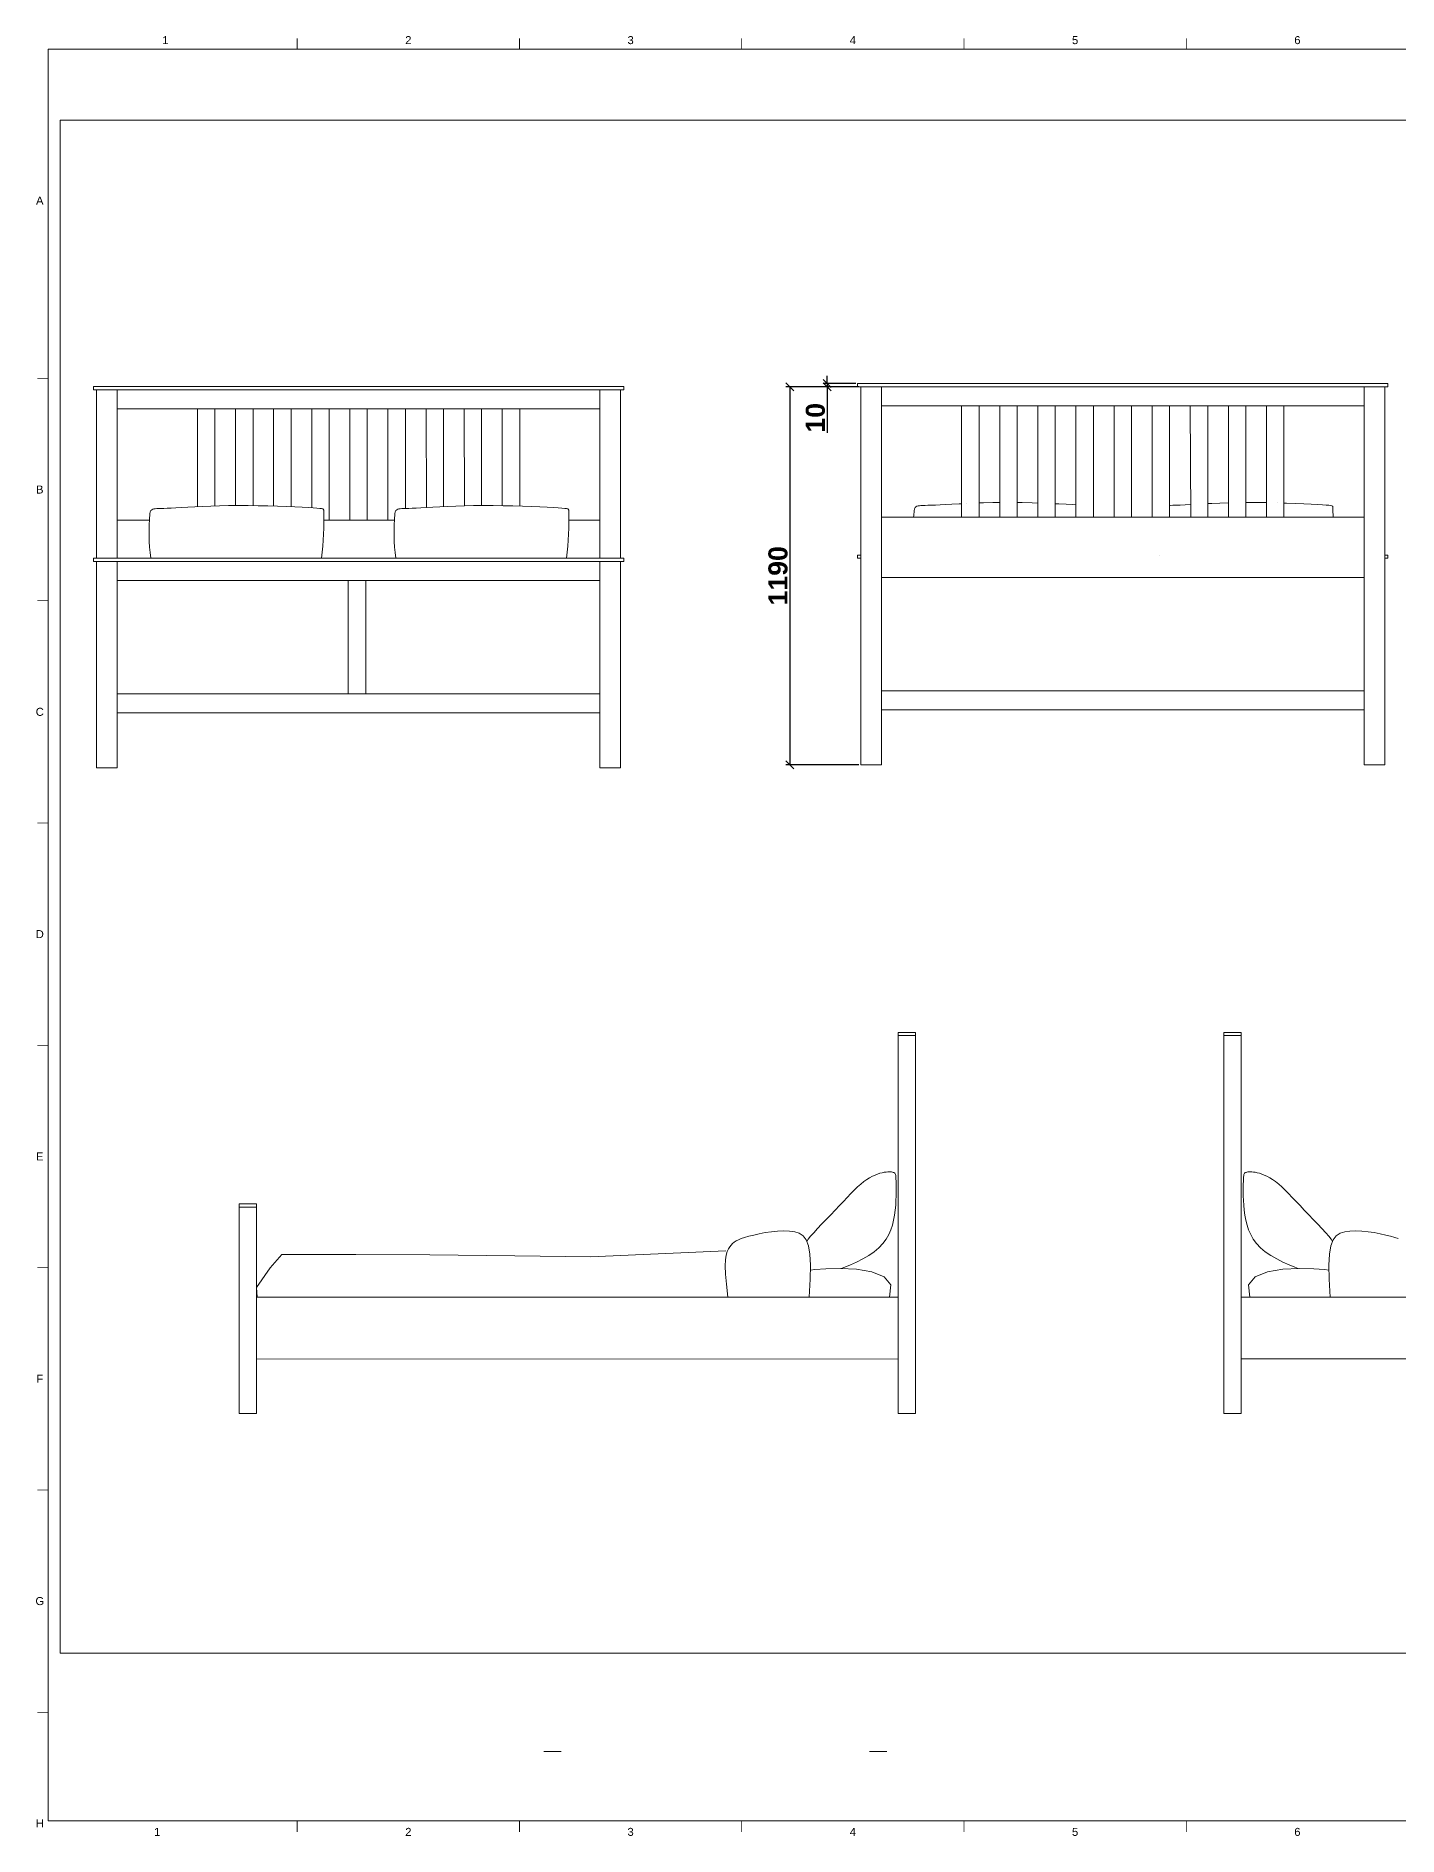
# Paper-space layout 'A720' of a CAD drawing. Header units: centimetres, sheet in millimetres. Extents: x 20 to 854, y 3 to 570.
# Drawn here: x 20 to 449, y 3 to 570 of the extents above; entities that cross this region are included whole.
import ezdxf
from ezdxf.enums import TextEntityAlignment as Align

# ---------------------------------------------------------------- set-up
doc = ezdxf.new("R2010")
doc.units = ezdxf.units.CM
for name, color, linetype, lineweight in [('A-ANNO-DIMS', 1, 'Continuous', 18), ('A-ELEV-MBE', 8, 'Continuous', 18), ('G-ANNO-NPLT', 2, 'Continuous', 18), ('G-ANNO-TEXT', 3, 'Continuous', 18), ('G-ANNO-TTLB', 3, 'Continuous', 18)]:
    doc.layers.add(name, color=color, linetype=linetype, lineweight=lineweight)
doc.styles.add('ARIAL', font='arial.ttf')
doc.styles.add('ARIAL-BOLD', font='arialbd.ttf')
doc.dimstyles.new('ISO-25', dxfattribs={"dimtxt": 6, "dimasz": 2.5, "dimexe": 1.25, "dimexo": 0.625, "dimtad": 1, "dimlfac": 10, "dimtxsty": 'ARIAL-BOLD', "dimblk": 'OBLIQUE', "dimcen": 2.5, "dimclrt": 256, "dimadec": 0, "dimazin": 0, "dimtfac": 1, "dimtmove": 0, "dimatfit": 3, "dimfxl": 1, "dimarcsym": 0})

# ---------------------------------------------------------------- blocks, each defined once
blk = doc.blocks.new('_Oblique')
at = {"color": 0, "linetype": 'ByBlock', "lineweight": -2}
blk.add_line((-0.5, -0.5), (0.5, 0.5), dxfattribs=at)
blk = doc.blocks.new('*D45')
at = {"layer": 'A-ANNO-DIMS', "color": 0, "lineweight": -2, "transparency": 16777216}
for p, q in [((279.6, 459.57), (256.59, 459.57)), ((257.84, 459.57), (257.84, 340.57)), ((279.6, 340.57), (256.59, 340.57))]:
    blk.add_line(p, q, dxfattribs=at)
at = {"layer": 'Defpoints', "color": 0, "transparency": 16777216}
for p in [(280.22, 459.57), (257.84, 340.57), (280.22, 340.57)]:
    blk.add_point(p, dxfattribs=at)
at = {"layer": 'A-ANNO-DIMS', "color": 0, "lineweight": -2, "transparency": 16777216, "xscale": 2.5, "yscale": 2.5, "zscale": 2.5}
for p, rotation in [((257.84, 459.57), 90), ((257.84, 340.57), 270)]:
    blk.add_blockref('_Oblique', p, dxfattribs=dict(at, rotation=rotation))
at = {"layer": 'A-ANNO-DIMS', "transparency": 16777216, "insert": (254.15, 400.07), "char_height": 6, "attachment_point": 5, "rotation": 90, "style": 'ARIAL-BOLD'}
blk.add_mtext('1190', dxfattribs=at)
blk = doc.blocks.new('*D46')
at = {"layer": 'A-ANNO-DIMS', "color": 0, "lineweight": -2, "transparency": 16777216}
for p, q in [((278.6, 460.57), (268.36, 460.57)), ((278.6, 459.57), (268.36, 459.57)), ((269.61, 460.57), (269.61, 463.07)), ((269.61, 460.57), (269.61, 459.57)), ((269.61, 459.57), (269.61, 445.08))]:
    blk.add_line(p, q, dxfattribs=at)
at = {"layer": 'Defpoints', "color": 0, "transparency": 16777216}
for p in [(269.61, 459.57), (279.22, 460.57), (279.22, 459.57)]:
    blk.add_point(p, dxfattribs=at)
at = {"layer": 'A-ANNO-DIMS', "color": 0, "lineweight": -2, "transparency": 16777216, "xscale": 2.5, "yscale": 2.5, "zscale": 2.5}
for p, rotation in [((269.61, 460.57), 270), ((269.61, 459.57), 90)]:
    blk.add_blockref('_Oblique', p, dxfattribs=dict(at, rotation=rotation))
at = {"layer": 'A-ANNO-DIMS', "transparency": 16777216, "insert": (265.93, 449.82), "char_height": 6, "attachment_point": 5, "rotation": 90, "style": 'ARIAL-BOLD'}
blk.add_mtext('10', dxfattribs=at)

psp = doc.layouts.new('A720')

# ---------------------------------------------------------------- linework, layer by layer
at = {"layer": 'A-ELEV-MBE'}
for p, q in [((39.5411, 459.6166), (38.5411, 459.6166)), ((38.5411, 459.6166), (38.5411, 458.6166)), ((198.0411, 459.6166), (39.5411, 459.6166)), ((198.0411, 459.6166), (204.5411, 459.6166)), ((205.5411, 459.6166), (204.5411, 459.6166)), ((205.5411, 458.6166), (205.5411, 459.6166)), ((280.2226, 460.5731), (279.2226, 460.5731)), ((279.2226, 460.5731), (279.2226, 459.5731)), ((279.2226, 459.5731), (446.2226, 459.5731)), ((438.7226, 460.5731), (280.2226, 460.5731)), ((280.2226, 459.5731), (280.2226, 405.5731)), ((286.7226, 459.5731), (286.7226, 453.5731)), ((438.7226, 460.5731), (445.2226, 460.5731)), ((438.7226, 405.5731), (438.7226, 459.5731)), ((446.2226, 460.5731), (445.2226, 460.5731)), ((445.2226, 459.5731), (445.2226, 405.5731)), ((446.2226, 459.5731), (446.2226, 460.5731)), ((38.5411, 458.6166), (205.5411, 458.6166)), ((39.5411, 458.6166), (39.5411, 405.6166)), ((46.0411, 458.6166), (46.0411, 452.6166)), ((198.0411, 405.6166), (198.0411, 458.6166)), ((204.5411, 458.6166), (204.5411, 405.6166)), ((286.7226, 453.5731), (286.7226, 405.5731)), ((286.7226, 453.5731), (311.9726, 453.5731)), ((311.9726, 453.5731), (311.9726, 418.5731)), ((311.9726, 453.5731), (317.4726, 453.5731)), ((317.4726, 453.5731), (317.4726, 418.5731)), ((317.4726, 453.5731), (323.9726, 453.5731)), ((323.9726, 453.5731), (323.9726, 418.5731)), ((323.9726, 453.5731), (329.4726, 453.5731)), ((329.4726, 453.5731), (329.4726, 418.5731)), ((329.4726, 453.5731), (335.9726, 453.5731)), ((335.9726, 453.5731), (335.9726, 418.5731)), ((335.9726, 453.5731), (341.4726, 453.5731)), ((341.4726, 453.5731), (341.4726, 418.5731)), ((341.4726, 453.5731), (347.9726, 453.5731)), ((347.9726, 453.5731), (347.9726, 418.5731)), ((347.9726, 453.5731), (353.4726, 453.5731)), ((353.4726, 453.5731), (353.4726, 418.5731)), ((353.4726, 453.5731), (359.9726, 453.5731)), ((359.9726, 453.5731), (359.9726, 418.5731)), ((359.9726, 453.5731), (365.4726, 453.5731)), ((365.4726, 453.5731), (365.4726, 418.5731)), ((365.4726, 453.5731), (371.9726, 453.5731)), ((371.9726, 453.5731), (371.9726, 418.5731)), ((371.9726, 453.5731), (377.4726, 453.5731)), ((377.4726, 453.5731), (377.4726, 418.5731)), ((377.4726, 453.5731), (383.9726, 453.5731)), ((383.9726, 453.5731), (384.1175, 418.5731)), ((383.9726, 453.5731), (389.4726, 453.5731)), ((389.4726, 453.5731), (389.4726, 418.5731)), ((389.4726, 453.5731), (395.9726, 453.5731)), ((395.9726, 453.5731), (396.0681, 418.5731)), ((395.9726, 453.5731), (401.4726, 453.5731)), ((401.4726, 453.5731), (401.4726, 418.5731)), ((401.4726, 453.5731), (407.9726, 453.5731)), ((407.9726, 453.5731), (407.9726, 418.5731)), ((407.9726, 453.5731), (413.4726, 453.5731)), ((413.4726, 453.5731), (413.4726, 418.5731)), ((413.4726, 453.5731), (438.7226, 453.5731)), ((46.0411, 452.6166), (46.0411, 405.6166)), ((46.0411, 452.6166), (71.2911, 452.6166)), ((71.2911, 452.6166), (71.2911, 421.8129)), ((71.2911, 452.6166), (76.7911, 452.6166)), ((76.7911, 452.6166), (76.7911, 422.0395)), ((76.7911, 452.6166), (83.2911, 452.6166)), ((83.2911, 452.6166), (83.2911, 422.1757)), ((83.2911, 452.6166), (88.7911, 452.6166)), ((88.7911, 452.6166), (88.7911, 422.1582)), ((88.7911, 452.6166), (95.2911, 452.6166)), ((95.2911, 452.6166), (95.2911, 422.0152)), ((95.2911, 452.6166), (100.7911, 452.6166)), ((100.7911, 452.6166), (100.7911, 421.8151)), ((100.7911, 452.6166), (107.2911, 452.6166)), ((107.2911, 452.6166), (107.2911, 421.4896)), ((107.2911, 452.6166), (112.7911, 452.6166)), ((112.7911, 452.6166), (112.7911, 417.6166)), ((112.7911, 452.6166), (119.2911, 452.6166)), ((119.2911, 452.6166), (119.2911, 417.6166)), ((119.2911, 452.6166), (124.7911, 452.6166)), ((124.7911, 452.6166), (124.7911, 417.6166)), ((124.7911, 452.6166), (131.2911, 452.6166)), ((131.2911, 452.6166), (131.2911, 417.6166)), ((131.2911, 452.6166), (136.7911, 452.6166)), ((136.7911, 452.6166), (136.7911, 421.245)), ((136.7911, 452.6166), (143.2911, 452.6166)), ((143.2911, 452.6166), (143.4197, 421.5502)), ((143.2911, 452.6166), (148.7911, 452.6166)), ((148.7911, 452.6166), (148.7911, 421.8292)), ((148.7911, 452.6166), (155.2911, 452.6166)), ((155.2911, 452.6166), (155.3866, 422.0866)), ((155.2911, 452.6166), (160.7911, 452.6166)), ((160.7911, 452.6166), (160.7911, 422.1794)), ((160.7911, 452.6166), (167.2911, 452.6166)), ((167.2911, 452.6166), (167.2911, 422.1407)), ((167.2911, 452.6166), (172.7911, 452.6166)), ((172.7911, 452.6166), (172.7911, 422.0108)), ((172.7911, 452.6166), (198.0411, 452.6166)), ((56.4396, 420.1808), (56.3369, 419.5556)), ((56.6214, 420.6038), (56.4396, 420.1808)), ((56.8741, 420.8697), (56.6214, 420.6038)), ((57.1897, 421.0236), (56.8741, 420.8697)), ((57.5603, 421.1107), (57.1897, 421.0236)), ((57.9837, 421.1695), (57.5603, 421.1107)), ((58.4807, 421.2123), (57.9837, 421.1695)), ((59.0781, 421.245), (58.4807, 421.2123)), ((59.8026, 421.2733), (59.0781, 421.245)), ((60.6809, 421.3031), (59.8026, 421.2733)), ((61.7397, 421.3401), (60.6809, 421.3031)), ((63.0058, 421.3902), (61.7397, 421.3401)), ((64.5057, 421.4591), (63.0058, 421.3902)), ((66.2586, 421.5502), (64.5057, 421.4591)), ((68.2518, 421.6578), (66.2586, 421.5502)), ((70.4654, 421.7734), (68.2518, 421.6578)), ((72.8789, 421.8889), (70.4654, 421.7734)), ((75.4724, 421.9961), (72.8789, 421.8889)), ((78.2254, 422.0866), (75.4724, 421.9961)), ((81.1179, 422.1523), (78.2254, 422.0866)), ((84.1297, 422.1848), (81.1179, 422.1523)), ((87.2329, 422.1784), (84.1297, 422.1848)), ((90.3695, 422.1376), (87.2329, 422.1784)), ((93.4737, 422.0692), (90.3695, 422.1376)), ((96.4797, 421.98), (93.4737, 422.0692)), ((99.3219, 421.8769), (96.4797, 421.98)), ((101.9346, 421.7669), (99.3219, 421.8769)), ((104.2521, 421.6568), (101.9346, 421.7669)), ((106.2085, 421.5535), (104.2521, 421.6568)), ((107.7579, 421.462), (106.2085, 421.5535)), ((108.9328, 421.38), (107.7579, 421.462)), ((109.7854, 421.3034), (108.9328, 421.38)), ((110.3679, 421.2279), (109.7854, 421.3034)), ((110.7326, 421.1495), (110.3679, 421.2279)), ((110.9315, 421.064), (110.7326, 421.1495)), ((111.017, 420.9671), (110.9315, 421.064)), ((111.0413, 420.8548), (111.017, 420.9671)), ((111.0468, 420.7172), (111.0413, 420.8548)), ((133.6008, 420.1808), (133.498, 419.5556)), ((133.7825, 420.6038), (133.6008, 420.1808)), ((134.0352, 420.8697), (133.7825, 420.6038)), ((134.3509, 421.0236), (134.0352, 420.8697)), ((134.7215, 421.1107), (134.3509, 421.0236)), ((135.1448, 421.1695), (134.7215, 421.1107)), ((135.6419, 421.2123), (135.1448, 421.1695)), ((136.2393, 421.245), (135.6419, 421.2123)), ((136.9638, 421.2733), (136.2393, 421.245)), ((137.8421, 421.3031), (136.9638, 421.2733)), ((138.9009, 421.3401), (137.8421, 421.3031)), ((140.1669, 421.3902), (138.9009, 421.3401)), ((141.6669, 421.4591), (140.1669, 421.3902)), ((143.4197, 421.5502), (141.6669, 421.4591)), ((145.413, 421.6578), (143.4197, 421.5502)), ((147.6265, 421.7734), (145.413, 421.6578)), ((150.0401, 421.8889), (147.6265, 421.7734)), ((152.6335, 421.9961), (150.0401, 421.8889)), ((155.3866, 422.0866), (152.6335, 421.9961)), ((158.2791, 422.1523), (155.3866, 422.0866)), ((161.2909, 422.1848), (158.2791, 422.1523)), ((164.3941, 422.1784), (161.2909, 422.1848)), ((167.5307, 422.1376), (164.3941, 422.1784)), ((170.6348, 422.0692), (167.5307, 422.1376)), ((173.6409, 421.98), (170.6348, 422.0692)), ((176.4831, 421.8769), (173.6409, 421.98)), ((179.0958, 421.7669), (176.4831, 421.8769)), ((181.4132, 421.6568), (179.0958, 421.7669)), ((183.3697, 421.5535), (181.4132, 421.6568)), ((184.9191, 421.462), (183.3697, 421.5535)), ((186.094, 421.38), (184.9191, 421.462)), ((186.9466, 421.3034), (186.094, 421.38)), ((187.5291, 421.2279), (186.9466, 421.3034)), ((187.8938, 421.1495), (187.5291, 421.2279)), ((188.0927, 421.064), (187.8938, 421.1495)), ((188.1782, 420.9671), (188.0927, 421.064)), ((188.2024, 420.8548), (188.1782, 420.9671)), ((188.2079, 420.7172), (188.2024, 420.8548)), ((297.1211, 421.1374), (297.0183, 420.5122)), ((297.3028, 421.5604), (297.1211, 421.1374)), ((297.5555, 421.8263), (297.3028, 421.5604)), ((297.8712, 421.9802), (297.5555, 421.8263)), ((298.2418, 422.0673), (297.8712, 421.9802)), ((298.6651, 422.126), (298.2418, 422.0673)), ((299.1621, 422.1689), (298.6651, 422.126)), ((299.7595, 422.2015), (299.1621, 422.1689)), ((300.484, 422.2299), (299.7595, 422.2015)), ((301.3623, 422.2597), (300.484, 422.2299)), ((302.4212, 422.2967), (301.3623, 422.2597)), ((303.6872, 422.3467), (302.4212, 422.2967)), ((305.1872, 422.4156), (303.6872, 422.3467)), ((306.94, 422.5068), (305.1872, 422.4156)), ((308.9333, 422.6143), (306.94, 422.5068)), ((311.1468, 422.73), (308.9333, 422.6143)), ((311.9726, 422.7695), (311.1468, 422.73)), ((313.5604, 422.8455), (313.5556, 422.8453)), ((318.9069, 423.0432), (317.4726, 422.996)), ((321.7994, 423.1088), (318.9069, 423.0432)), ((323.9727, 423.1323), (321.7994, 423.1088)), ((331.0509, 423.0942), (329.4726, 423.1147)), ((334.1551, 423.0257), (331.0509, 423.0942)), ((335.9726, 422.9718), (334.1551, 423.0257)), ((342.6161, 422.7235), (341.4726, 422.7716)), ((344.9335, 422.6134), (342.6161, 422.7235)), ((346.8899, 422.51), (344.9335, 422.6134)), ((347.9726, 422.4461), (346.8899, 422.51)), ((377.6452, 422.2299), (377.4717, 422.2231)), ((378.5235, 422.2597), (377.6452, 422.2299)), ((379.5823, 422.2967), (378.5235, 422.2597)), ((380.8484, 422.3467), (379.5823, 422.2967)), ((382.3484, 422.4156), (380.8484, 422.3467)), ((384.1012, 422.5068), (382.3484, 422.4156)), ((390.7216, 422.8455), (389.4726, 422.7857)), ((393.315, 422.9526), (390.7216, 422.8455)), ((396.0681, 423.0432), (393.315, 422.9526)), ((401.9723, 423.1413), (401.4726, 423.1359)), ((405.0756, 423.135), (401.9723, 423.1413)), ((407.9726, 423.0973), (405.0756, 423.135)), ((411.3225, 423.0255), (411.3163, 423.0257)), ((414.3223, 422.9365), (413.4726, 422.9617)), ((417.1646, 422.8335), (414.3223, 422.9365)), ((419.7773, 422.7235), (417.1646, 422.8335)), ((422.0947, 422.6134), (419.7773, 422.7235)), ((424.0511, 422.51), (422.0947, 422.6134)), ((425.6005, 422.4186), (424.0511, 422.51)), ((426.7754, 422.3366), (425.6005, 422.4186)), ((427.628, 422.2599), (426.7754, 422.3366)), ((428.2106, 422.1845), (427.628, 422.2599)), ((428.5752, 422.1061), (428.2106, 422.1845)), ((428.7742, 422.0205), (428.5752, 422.1061)), ((428.8597, 421.9237), (428.7742, 422.0205)), ((428.8839, 421.8114), (428.8597, 421.9237)), ((428.8894, 421.6738), (428.8839, 421.8114)), ((46.0411, 417.6166), (56.1733, 417.6166)), ((111.0964, 417.6166), (133.3345, 417.6166)), ((188.2576, 417.6166), (198.0411, 417.6166)), ((286.7226, 418.5731), (296.8548, 418.5731)), ((296.8548, 418.5731), (351.7779, 418.5731)), ((351.7779, 418.5731), (374.016, 418.5731)), ((374.016, 418.5731), (428.939, 418.5731)), ((428.939, 418.5731), (438.7226, 418.5731)), ((39.5411, 405.6166), (38.5411, 405.6166)), ((38.5411, 405.6166), (38.5411, 404.6166)), ((38.5411, 404.6166), (205.5411, 404.6166)), ((46.0411, 405.6166), (39.5411, 405.6166)), ((39.5411, 404.6166), (39.5411, 339.6166)), ((46.0411, 405.6166), (198.0411, 405.6166)), ((46.0411, 404.6166), (46.0411, 339.6166)), ((198.0411, 405.6166), (204.5411, 405.6166)), ((198.0411, 404.6166), (198.0411, 339.6166)), ((205.5411, 405.6166), (204.5411, 405.6166)), ((204.5411, 404.6166), (204.5411, 339.6166)), ((205.5411, 404.6166), (205.5411, 405.6166)), ((280.2226, 406.5731), (279.2226, 406.5731)), ((279.2226, 406.5731), (279.2226, 405.5731)), ((279.2226, 405.5731), (280.2226, 405.5731)), ((280.2226, 405.5731), (280.2226, 340.5731)), ((286.7226, 405.5731), (286.7226, 340.5731)), ((438.7226, 405.5731), (438.7226, 340.5731)), ((446.2226, 406.5731), (445.2226, 406.5731)), ((445.2226, 405.5731), (445.2226, 340.5731)), ((445.2226, 405.5731), (446.2226, 405.5731)), ((446.2226, 405.5731), (446.2226, 406.5731)), ((198.0411, 398.6166), (46.0411, 398.6166)), ((118.7911, 398.6166), (118.7911, 362.8803)), ((124.2911, 362.8803), (124.2911, 398.6166)), ((438.7226, 399.5731), (286.7226, 399.5731)), ((118.7911, 362.8803), (46.0411, 362.8803)), ((118.7911, 362.8803), (198.0411, 362.8803)), ((359.4726, 363.8369), (286.7226, 363.8369)), ((359.4726, 363.8369), (438.7226, 363.8369)), ((379.4727, 357.8369), (286.7226, 357.8369)), ((286.7226, 357.8369), (438.7226, 357.8369)), ((138.7912, 356.8803), (46.0411, 356.8803)), ((46.0411, 356.8803), (198.0411, 356.8803)), ((280.2226, 340.5731), (286.7226, 340.5731)), ((445.2226, 340.5731), (438.7226, 340.5731)), ((39.5411, 339.6166), (46.0411, 339.6166)), ((204.5411, 339.6166), (198.0411, 339.6166)), ((291.9609, 256.2666), (297.4609, 256.2666)), ((291.9609, 256.2666), (297.4609, 256.2666)), ((291.9609, 256.2666), (291.9609, 136.2666)), ((291.9609, 255.2666), (297.4609, 255.2666)), ((297.4609, 256.2666), (297.4609, 136.2666)), ((400.0525, 256.2666), (394.5525, 256.2666)), ((394.5525, 256.2666), (394.5525, 136.2666)), ((394.5525, 255.2666), (400.0525, 255.2666)), ((400.0525, 136.2666), (400.0525, 256.2666)), ((84.4308, 202.2666), (89.9308, 202.2666)), ((89.9308, 202.2666), (84.4308, 202.2666)), ((84.4308, 202.2666), (84.4308, 136.2666)), ((84.4308, 201.2666), (89.9308, 201.2666)), ((89.9308, 202.2666), (89.9308, 136.2666)), ((237.6575, 187.5202), (195.1271, 185.5985)), ((94.1435, 182.1559), (89.9308, 175.9908)), ((97.8174, 186.3503), (94.1435, 182.1559)), ((121.1817, 186.3503), (97.8174, 186.3503)), ((144.4968, 186.2664), (121.1817, 186.3503)), ((171.2455, 185.9067), (144.4968, 186.2664)), ((195.1271, 185.5985), (171.2455, 185.9067)), ((89.9308, 175.9908), (90.0757, 172.9636)), ((291.9308, 172.9636), (89.9308, 172.9636)), ((291.9308, 172.9636), (291.9308, 153.4082)), ((400.0826, 172.9636), (602.0826, 172.9636)), ((89.9308, 153.5303), (291.9308, 153.4082)), ((400.0525, 153.5303), (602.0826, 153.5303)), ((84.4308, 136.2666), (89.9308, 136.2666)), ((291.9609, 136.2666), (297.4609, 136.2666)), ((394.5525, 136.2666), (400.0525, 136.2666)), ((180.3508, 29.9018), (185.8508, 29.9018)), ((288.4424, 29.9018), (282.9424, 29.9018))]:
    psp.add_line(p, q, dxfattribs=at)
for points in [[(274.0689, 181.9459), (275.1411, 182.3572), (276.9206, 183.0922), (278.8441, 183.9605), (280.8079, 184.9481), (282.7083, 186.0408), (284.4417, 187.2245), (285.9258, 188.486), (287.1642, 189.8156), (288.1818, 191.2048), (289.0036, 192.6449), (289.6545, 194.1273), (290.1595, 195.6433), (290.5436, 197.1843), (290.8318, 198.7416), (291.0463, 200.304), (291.1988, 201.8498), (291.2983, 203.3547), (291.3537, 204.7943), (291.3742, 206.1445), (291.3685, 207.3808), (291.3459, 208.479), (291.3151, 209.4147), (291.2829, 210.1716), (291.2464, 210.7645), (291.2005, 211.216), (291.14, 211.5491), (291.0596, 211.7862), (290.9543, 211.9503), (290.8189, 212.064), (290.6482, 212.1501), (290.4373, 212.2267), (290.1831, 212.2938), (289.8827, 212.3469), (289.5333, 212.3814), (289.1321, 212.3928), (288.6761, 212.3765), (288.1626, 212.3279), (287.5886, 212.2426), (286.9528, 212.1151), (286.2586, 211.9371), (285.511, 211.6995), (284.7149, 211.3931), (283.8753, 211.0087), (282.997, 210.5373), (282.085, 209.9696), (281.1442, 209.2965), (280.1775, 208.5115), (279.1796, 207.6182), (278.1433, 206.6229), (277.0613, 205.532), (275.9264, 204.3518), (274.7313, 203.0884), (273.4688, 201.7483), (272.1316, 200.3378), (270.7228, 198.8692), (269.2873, 197.3804), (267.8805, 195.9149), (266.5576, 194.5167), (265.3739, 193.2296), (264.3848, 192.0973), (263.6455, 191.1637), (263.2113, 190.4726)], [(417.9445, 181.9459), (416.8723, 182.3572), (415.0928, 183.0922), (413.1693, 183.9605), (411.2055, 184.9481), (409.3051, 186.0408), (407.5717, 187.2245), (406.0876, 188.486), (404.8492, 189.8156), (403.8316, 191.2048), (403.0099, 192.6449), (402.3589, 194.1273), (401.8539, 195.6433), (401.4698, 197.1843), (401.1817, 198.7416), (400.9671, 200.304), (400.8146, 201.8498), (400.7151, 203.3547), (400.6597, 204.7943), (400.6392, 206.1445), (400.6449, 207.3808), (400.6676, 208.479), (400.6983, 209.4147), (400.7305, 210.1716), (400.767, 210.7645), (400.8129, 211.216), (400.8735, 211.5491), (400.9538, 211.7862), (401.0591, 211.9503), (401.1945, 212.064), (401.3653, 212.1501), (401.5761, 212.2267), (401.8303, 212.2938), (402.1307, 212.3469), (402.4801, 212.3814), (402.8814, 212.3928), (403.3373, 212.3765), (403.8509, 212.3279), (404.4248, 212.2426), (405.0606, 212.1151), (405.7548, 211.9371), (406.5024, 211.6995), (407.2985, 211.3931), (408.1381, 211.0087), (409.0164, 210.5373), (409.9284, 209.9696), (410.8692, 209.2965), (411.8359, 208.5115), (412.8338, 207.6182), (413.8701, 206.6229), (414.9521, 205.532), (416.087, 204.3518), (417.2821, 203.0884), (418.5446, 201.7483), (419.8818, 200.3378), (421.2906, 198.8692), (422.7261, 197.3804), (424.1329, 195.9149), (425.4558, 194.5167), (426.6395, 193.2296), (427.6286, 192.0973), (428.3679, 191.1637), (428.8021, 190.4726)], [(263.9266, 172.9636), (264.3032, 178.5544), (264.3918, 183.018), (264.2017, 186.486), (263.7423, 189.0902), (263.0232, 190.9624), (262.0537, 192.2341), (260.8432, 193.0372), (259.4013, 193.5033), (257.7456, 193.747), (255.9273, 193.814), (254.006, 193.7331), (252.0411, 193.5328), (250.0923, 193.2416), (248.2189, 192.8884), (246.4806, 192.5015), (244.9367, 192.1098), (243.6318, 191.7349), (242.549, 191.3713), (241.6565, 191.0069), (240.9226, 190.6292), (240.3153, 190.2259), (239.8029, 189.7848), (239.3534, 189.2935), (238.935, 188.7397), (238.5265, 188.0963), (238.1495, 187.2765), (237.8362, 186.1787), (237.6186, 184.7013), (237.5291, 182.7427), (237.5999, 180.2013), (237.863, 176.9755), (238.3507, 172.9636)], [(428.0868, 172.9636), (427.7102, 178.5544), (427.6216, 183.018), (427.8118, 186.486), (428.2711, 189.0902), (428.9902, 190.9624), (429.9597, 192.2341), (431.1702, 193.0372), (432.6122, 193.5033), (434.2679, 193.747), (436.0861, 193.814), (438.0074, 193.7331), (439.9723, 193.5328), (441.9211, 193.2416), (443.7945, 192.8884), (445.5328, 192.5015), (447.0767, 192.1098), (448.3817, 191.7349), (449.4644, 191.3713)], [(289.3016, 172.9636), (289.6701, 176.7914), (287.5579, 179.3804), (283.7072, 180.9551), (278.8605, 181.7398), (273.7601, 181.9592), (269.1485, 181.8378), (265.768, 181.5999), (264.3611, 181.4701)], [(402.7118, 172.9636), (402.3433, 176.7914), (404.4555, 179.3804), (408.3062, 180.9551), (413.1529, 181.7398), (418.2533, 181.9592), (422.8649, 181.8378), (426.2454, 181.5999), (427.6524, 181.4701)]]:
    psp.add_lwpolyline(points, dxfattribs=at)
for centre, radius, start, end in [((115.3756, 413.6001), 59.3384, 174.239792, 187.732155), ((14.8346, 417.6259), 96.2618, 352.833292, 1.840307), ((192.5368, 413.6001), 59.3384, 174.239792, 187.732155), ((91.9958, 417.6259), 96.2618, 352.833292, 1.840307), ((356.0571, 414.5567), 59.3384, 174.239792, 176.118811), ((332.6772, 418.5825), 96.2618, 359.99446, 1.840307), ((433.2182, 414.5567), 59.3384, 187.723052, 187.732155)]:
    psp.add_arc(centre, radius, start, end, dxfattribs=at)
at = {"layer": 'G-ANNO-NPLT'}
psp.add_lwpolyline([(28.0112, 543.5197), (733.1128, 543.5197), (733.1128, 60.8114), (28.0112, 60.8114)], close=True, dxfattribs=at)
at = {"layer": 'G-ANNO-TTLB'}
for p, q in [((24.3134, 565.8328), (24.3134, 8.0507)), ((804.6929, 565.8328), (24.3134, 565.8328)), ((24.3134, 8.0507), (804.6929, 8.0507))]:
    psp.add_line(p, q, dxfattribs=at)
at = {"layer": 'G-ANNO-TTLB', "const_width": 0.252, "flags": 128}
for points in [[(102.7134, 569.3328), (102.7134, 565.8328)], [(172.7134, 569.3328), (172.7134, 565.8328)], [(242.7134, 569.3328), (242.7134, 565.8328)], [(312.7134, 569.3328), (312.7134, 565.8328)], [(382.7134, 569.3328), (382.7134, 565.8328)], [(24.3134, 462.2328), (20.8134, 462.2328)], [(24.3134, 392.2328), (20.8134, 392.2328)], [(24.3134, 322.2328), (20.8134, 322.2328)], [(24.3134, 252.2328), (20.8134, 252.2328)], [(24.3134, 182.2328), (20.8134, 182.2328)], [(24.3134, 112.2328), (20.8134, 112.2328)], [(24.3134, 42.2328), (20.8134, 42.2328)], [(102.7134, 8.0507), (102.7134, 4.5507)], [(172.7134, 8.0507), (172.7134, 4.5507)], [(242.7134, 8.0507), (242.7134, 4.5507)], [(312.7134, 8.0507), (312.7134, 4.5507)], [(382.7134, 8.0507), (382.7134, 4.5507)]]:
    psp.add_lwpolyline(points, dxfattribs=at)

# ---------------------------------------------------------------- texts
at = {"layer": 'G-ANNO-TEXT', "style": 'ARIAL'}
for s, p in [('1', (61.2022, 568.7313)), ('2', (137.7134, 568.7313)), ('3', (207.7134, 568.7313)), ('4', (277.7134, 568.7313)), ('5', (347.7134, 568.7313)), ('6', (417.7134, 568.7313)), ('A', (21.6334, 518.2045)), ('B', (21.6334, 427.2328)), ('C', (21.6334, 357.2328)), ('D', (21.6334, 287.2328)), ('E', (21.6334, 217.2328)), ('F', (21.6334, 147.2328)), ('G', (21.6334, 77.2328)), ('H', (21.6334, 7.2328)), ('1', (58.6018, 4.5624)), ('2', (137.7134, 4.5624)), ('3', (207.7134, 4.5624)), ('4', (277.7134, 4.5624)), ('5', (347.7134, 4.5624)), ('6', (417.7134, 4.5624))]:
    psp.add_text(s, height=2.52, dxfattribs=at).set_placement(p, align=Align.MIDDLE_CENTER)

# ---------------------------------------------------------------- dimensions: what is measured, and where the dimension line sits
at = {"layer": 'A-ANNO-DIMS'}
for base, p1, p2, picture, middle in [((257.844, 340.5731), (280.2226, 459.5731), (280.2226, 340.5731), '*D45', (254.1536, 400.0731)), ((269.6147, 459.5731), (279.2226, 460.5731), (279.2226, 459.5731), '*D46', (265.9263, 449.8247))]:
    dim = psp.add_linear_dim(base=base, p1=p1, p2=p2, angle=90, dimstyle='ISO-25', dxfattribs=at)
    dim.commit()
    dim.dimension.update_dxf_attribs({"geometry": picture, "text_midpoint": middle})

doc.saveas('drawing.dxf')
